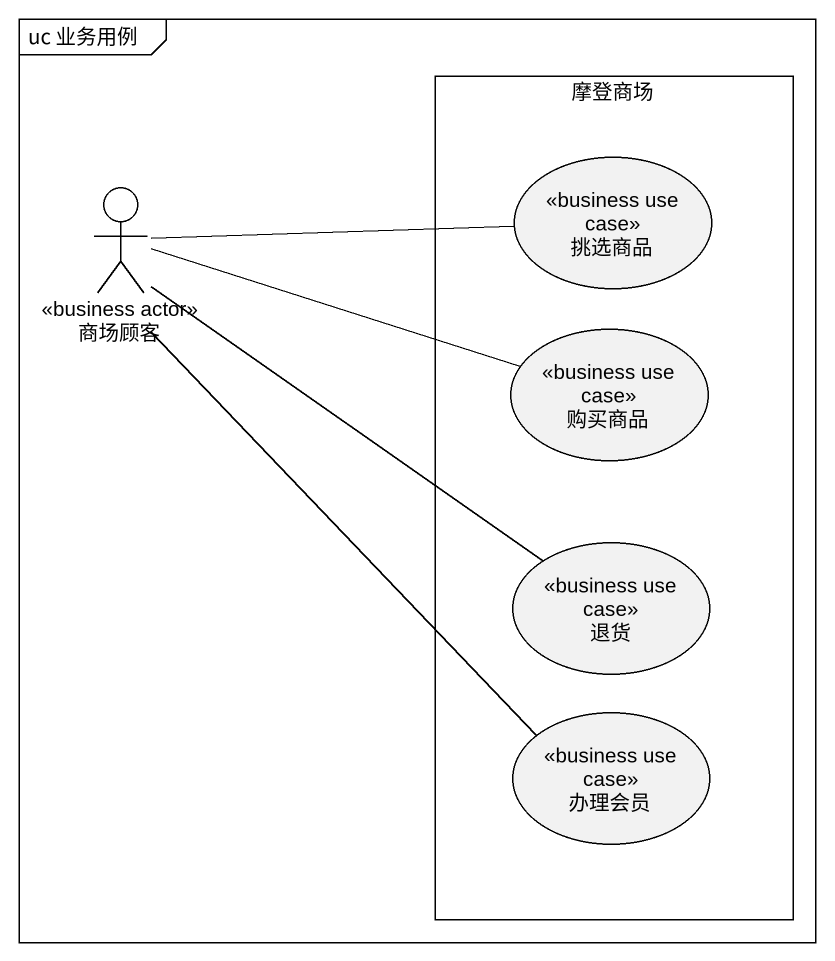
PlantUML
@startuml
mainframe uc 业务用例
rectangle 摩登商场 {
  usecase 挑选商品 <<business use case>>
  usecase 购买商品 <<business use case>>
  usecase 退货 <<business use case>>
  usecase 办理会员 <<business use case>>
}
actor 商场顾客 <<business actor>>
商场顾客 -right- 挑选商品
商场顾客 -right- 购买商品
商场顾客 -right- 退货
商场顾客 -- 办理会员
@enduml
